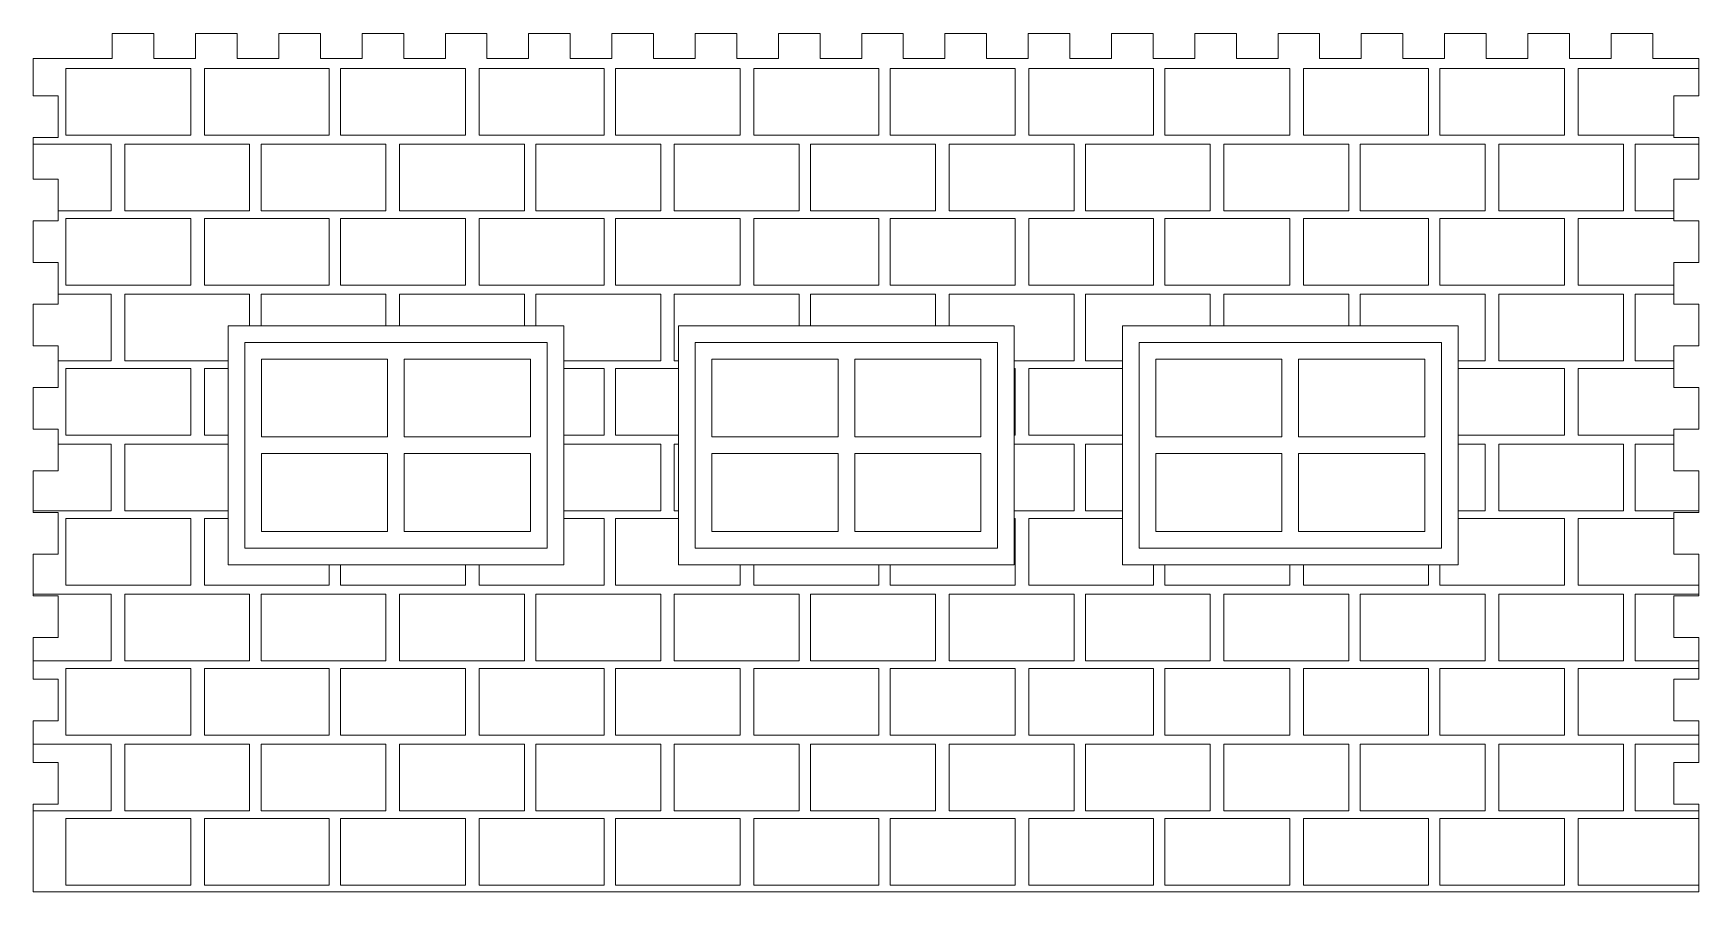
# Model space of a CAD drawing. Header units: millimetres. Extents: x -374 to 566, y -12 to 364.
# Drawn here: x -138.4 to 61.6, y 260.7 to 363.7 of the extents above; entities that cross this region are included whole.
import ezdxf

# ---------------------------------------------------------------- set-up
doc = ezdxf.new("R2010")
doc.units = ezdxf.units.MM

msp = doc.modelspace()

# ---------------------------------------------------------------- linework, layer by layer
at = {"color": 7, "linetype": 'Continuous', "lineweight": 15}
for p, q in [((-128.96, 360.71), (-128.96, 363.71)), ((-123.96, 363.71), (-128.96, 363.71)), ((-123.96, 363.71), (-123.96, 360.71)), ((-118.96, 360.71), (-118.96, 363.71)), ((-113.96, 363.71), (-118.96, 363.71)), ((-113.96, 363.71), (-113.96, 360.71)), ((-108.96, 360.71), (-108.96, 363.71)), ((-103.96, 363.71), (-108.96, 363.71)), ((-103.96, 363.71), (-103.96, 360.71)), ((-98.96, 360.71), (-98.96, 363.71)), ((-93.96, 363.71), (-98.96, 363.71)), ((-93.96, 363.71), (-93.96, 360.71)), ((-88.96, 360.71), (-88.96, 363.71)), ((-83.96, 363.71), (-88.96, 363.71)), ((-83.96, 363.71), (-83.96, 360.71)), ((-78.96, 360.71), (-78.96, 363.71)), ((-73.96, 363.71), (-78.96, 363.71)), ((-73.96, 363.71), (-73.96, 360.71)), ((-68.96, 360.71), (-68.96, 363.71)), ((-63.96, 363.71), (-68.96, 363.71)), ((-63.96, 363.71), (-63.96, 360.71)), ((-58.96, 360.71), (-58.96, 363.71)), ((-53.96, 363.71), (-58.96, 363.71)), ((-53.96, 363.71), (-53.96, 360.71)), ((-48.96, 360.71), (-48.96, 363.71)), ((-43.96, 363.71), (-48.96, 363.71)), ((-43.96, 363.71), (-43.96, 360.71)), ((-38.96, 360.71), (-38.96, 363.71)), ((-33.96, 363.71), (-38.96, 363.71)), ((-33.96, 363.71), (-33.96, 360.71)), ((-28.96, 360.71), (-28.96, 363.71)), ((-23.96, 363.71), (-28.96, 363.71)), ((-23.96, 363.71), (-23.96, 360.71)), ((-18.96, 360.71), (-18.96, 363.71)), ((-13.96, 363.71), (-18.96, 363.71)), ((-13.96, 363.71), (-13.96, 360.71)), ((-8.96, 360.71), (-8.96, 363.71)), ((-3.96, 363.71), (-8.96, 363.71)), ((-3.96, 363.71), (-3.96, 360.71)), ((1.04, 360.71), (1.04, 363.71)), ((6.04, 363.71), (1.04, 363.71)), ((6.04, 363.71), (6.04, 360.71)), ((11.04, 360.71), (11.04, 363.71)), ((16.04, 363.71), (11.04, 363.71)), ((16.04, 363.71), (16.04, 360.71)), ((21.04, 360.71), (21.04, 363.71)), ((26.04, 363.71), (21.04, 363.71)), ((26.04, 363.71), (26.04, 360.71)), ((36.04, 363.71), (31.04, 363.71)), ((31.04, 360.71), (31.04, 363.71)), ((36.04, 363.71), (36.04, 360.71)), ((41.04, 360.71), (41.04, 363.71)), ((46.04, 363.71), (41.04, 363.71)), ((46.04, 363.71), (46.04, 360.71)), ((51.04, 360.71), (51.04, 363.71)), ((56.04, 363.71), (51.04, 363.71)), ((56.04, 363.71), (56.04, 360.71)), ((-138.44, 360.71), (-138.44, 356.21)), ((-128.96, 360.71), (-138.44, 360.71)), ((-118.96, 360.71), (-123.96, 360.71)), ((-108.96, 360.71), (-113.96, 360.71)), ((-98.96, 360.71), (-103.96, 360.71)), ((-88.96, 360.71), (-93.96, 360.71)), ((-78.96, 360.71), (-83.96, 360.71)), ((-68.96, 360.71), (-73.96, 360.71)), ((-58.96, 360.71), (-63.96, 360.71)), ((-48.96, 360.71), (-53.96, 360.71)), ((-38.96, 360.71), (-43.96, 360.71)), ((-28.96, 360.71), (-33.96, 360.71)), ((-18.96, 360.71), (-23.96, 360.71)), ((-8.96, 360.71), (-13.96, 360.71)), ((1.04, 360.71), (-3.96, 360.71)), ((11.04, 360.71), (6.04, 360.71)), ((21.04, 360.71), (16.04, 360.71)), ((31.04, 360.71), (26.04, 360.71)), ((41.04, 360.71), (36.04, 360.71)), ((51.04, 360.71), (46.04, 360.71)), ((61.56, 360.71), (56.04, 360.71)), ((61.56, 359.49), (61.56, 360.71)), ((-134.54, 351.49), (-134.54, 359.49)), ((-134.54, 359.49), (-119.54, 359.49)), ((-119.54, 351.49), (-119.54, 359.49)), ((-117.9, 351.49), (-117.9, 359.49)), ((-117.9, 359.49), (-102.9, 359.49)), ((-102.9, 351.49), (-102.9, 359.49)), ((-101.54, 351.49), (-101.54, 359.49)), ((-101.54, 359.49), (-86.54, 359.49)), ((-86.54, 351.49), (-86.54, 359.49)), ((-84.9, 351.49), (-84.9, 359.49)), ((-84.9, 359.49), (-69.9, 359.49)), ((-69.9, 351.49), (-69.9, 359.49)), ((-68.54, 359.49), (-53.54, 359.49)), ((-68.54, 351.49), (-68.54, 359.49)), ((-53.54, 351.49), (-53.54, 359.49)), ((-51.9, 359.49), (-36.9, 359.49)), ((-51.9, 351.49), (-51.9, 359.49)), ((-36.9, 351.49), (-36.9, 359.49)), ((-35.54, 359.49), (-20.54, 359.49)), ((-35.54, 351.49), (-35.54, 359.49)), ((-20.54, 351.49), (-20.54, 359.49)), ((-18.9, 359.49), (-3.9, 359.49)), ((-18.9, 351.49), (-18.9, 359.49)), ((-3.9, 351.49), (-3.9, 359.49)), ((-2.54, 359.49), (12.46, 359.49)), ((-2.54, 351.49), (-2.54, 359.49)), ((12.46, 351.49), (12.46, 359.49)), ((14.1, 359.49), (29.1, 359.49)), ((14.1, 351.49), (14.1, 359.49)), ((29.1, 351.49), (29.1, 359.49)), ((30.46, 351.49), (30.46, 359.49)), ((30.46, 359.49), (45.46, 359.49)), ((45.46, 351.49), (45.46, 359.49)), ((47.1, 351.49), (47.1, 359.49)), ((47.1, 359.49), (61.56, 359.49)), ((61.56, 356.21), (61.56, 359.49)), ((-138.44, 356.21), (-135.44, 356.21)), ((-135.44, 356.21), (-135.44, 351.21)), ((61.56, 356.21), (58.56, 356.21)), ((58.56, 356.21), (58.56, 351.49)), ((-135.44, 351.21), (-138.44, 351.21)), ((-138.44, 351.21), (-138.44, 350.41)), ((-138.44, 350.41), (-129.09, 350.41)), ((-138.44, 346.21), (-138.44, 350.41)), ((-134.54, 351.49), (-119.54, 351.49)), ((-129.09, 342.41), (-129.09, 350.41)), ((-127.46, 342.41), (-127.46, 350.41)), ((-127.46, 350.41), (-112.46, 350.41)), ((-117.9, 351.49), (-102.9, 351.49)), ((-112.46, 342.41), (-112.46, 350.41)), ((-111.09, 342.41), (-111.09, 350.41)), ((-111.09, 350.41), (-96.09, 350.41)), ((-101.54, 351.49), (-86.54, 351.49)), ((-96.09, 342.41), (-96.09, 350.41)), ((-94.46, 342.41), (-94.46, 350.41)), ((-94.46, 350.41), (-79.46, 350.41)), ((-84.9, 351.49), (-69.9, 351.49)), ((-79.46, 342.41), (-79.46, 350.41)), ((-78.09, 342.41), (-78.09, 350.41)), ((-78.09, 350.41), (-63.09, 350.41)), ((-68.54, 351.49), (-53.54, 351.49)), ((-63.09, 342.41), (-63.09, 350.41)), ((-61.46, 350.41), (-46.46, 350.41)), ((-61.46, 342.41), (-61.46, 350.41)), ((-51.9, 351.49), (-36.9, 351.49)), ((-46.46, 342.41), (-46.46, 350.41)), ((-45.09, 342.41), (-45.09, 350.41)), ((-45.09, 350.41), (-30.09, 350.41)), ((-35.54, 351.49), (-20.54, 351.49)), ((-30.09, 342.41), (-30.09, 350.41)), ((-28.46, 342.41), (-28.46, 350.41)), ((-28.46, 350.41), (-13.46, 350.41)), ((-18.9, 351.49), (-3.9, 351.49)), ((-13.46, 342.41), (-13.46, 350.41)), ((-12.09, 342.41), (-12.09, 350.41)), ((-12.09, 350.41), (2.91, 350.41)), ((-2.54, 351.49), (12.46, 351.49)), ((2.91, 342.41), (2.91, 350.41)), ((4.54, 342.41), (4.54, 350.41)), ((4.54, 350.41), (19.54, 350.41)), ((14.1, 351.49), (29.1, 351.49)), ((19.54, 342.41), (19.54, 350.41)), ((20.91, 342.41), (20.91, 350.41)), ((20.91, 350.41), (35.91, 350.41)), ((30.46, 351.49), (45.46, 351.49)), ((35.91, 342.41), (35.91, 350.41)), ((37.54, 342.41), (37.54, 350.41)), ((37.54, 350.41), (52.54, 350.41)), ((47.1, 351.49), (58.56, 351.49)), ((52.54, 342.41), (52.54, 350.41)), ((53.91, 342.41), (53.91, 350.41)), ((53.91, 350.41), (61.56, 350.41)), ((58.56, 351.21), (58.56, 351.49)), ((61.56, 351.21), (58.56, 351.21)), ((61.56, 350.41), (61.56, 351.21)), ((61.56, 346.21), (61.56, 350.41)), ((-135.44, 346.21), (-138.44, 346.21)), ((-135.44, 342.41), (-135.44, 346.21)), ((61.56, 346.21), (58.56, 346.21)), ((58.56, 346.21), (58.56, 342.41)), ((-135.44, 342.41), (-129.09, 342.41)), ((-135.44, 342.41), (-135.44, 341.21)), ((-127.46, 342.41), (-112.46, 342.41)), ((-111.09, 342.41), (-96.09, 342.41)), ((-94.46, 342.41), (-79.46, 342.41)), ((-78.09, 342.41), (-63.09, 342.41)), ((-61.46, 342.41), (-46.46, 342.41)), ((-45.09, 342.41), (-30.09, 342.41)), ((-28.46, 342.41), (-13.46, 342.41)), ((-12.09, 342.41), (2.91, 342.41)), ((4.54, 342.41), (19.54, 342.41)), ((20.91, 342.41), (35.91, 342.41)), ((37.54, 342.41), (52.54, 342.41)), ((53.91, 342.41), (58.56, 342.41)), ((58.56, 341.49), (58.56, 342.41)), ((-138.44, 341.21), (-138.44, 336.21)), ((-135.44, 341.21), (-138.44, 341.21)), ((-134.54, 333.49), (-134.54, 341.49)), ((-134.54, 341.49), (-119.54, 341.49)), ((-119.54, 333.49), (-119.54, 341.49)), ((-117.9, 333.49), (-117.9, 341.49)), ((-117.9, 341.49), (-102.9, 341.49)), ((-102.9, 333.49), (-102.9, 341.49)), ((-101.54, 333.49), (-101.54, 341.49)), ((-101.54, 341.49), (-86.54, 341.49)), ((-86.54, 333.49), (-86.54, 341.49)), ((-84.9, 341.49), (-69.9, 341.49)), ((-84.9, 333.49), (-84.9, 341.49)), ((-69.9, 333.49), (-69.9, 341.49)), ((-68.54, 333.49), (-68.54, 341.49)), ((-68.54, 341.49), (-53.54, 341.49)), ((-53.54, 333.49), (-53.54, 341.49)), ((-51.9, 341.49), (-36.9, 341.49)), ((-51.9, 333.49), (-51.9, 341.49)), ((-36.9, 333.49), (-36.9, 341.49)), ((-35.54, 341.49), (-20.54, 341.49)), ((-35.54, 333.49), (-35.54, 341.49)), ((-20.54, 333.49), (-20.54, 341.49)), ((-18.9, 333.49), (-18.9, 341.49)), ((-18.9, 341.49), (-3.9, 341.49)), ((-3.9, 333.49), (-3.9, 341.49)), ((-2.54, 341.49), (12.46, 341.49)), ((-2.54, 333.49), (-2.54, 341.49)), ((12.46, 333.49), (12.46, 341.49)), ((14.1, 341.49), (29.1, 341.49)), ((14.1, 333.49), (14.1, 341.49)), ((29.1, 333.49), (29.1, 341.49)), ((30.46, 333.49), (30.46, 341.49)), ((30.46, 341.49), (45.46, 341.49)), ((45.46, 333.49), (45.46, 341.49)), ((47.1, 341.49), (58.56, 341.49)), ((47.1, 333.49), (47.1, 341.49)), ((58.56, 341.49), (58.56, 341.21)), ((58.56, 341.21), (61.56, 341.21)), ((61.56, 336.21), (61.56, 341.21)), ((-138.44, 336.21), (-135.44, 336.21)), ((-135.44, 336.21), (-135.44, 332.41)), ((61.56, 336.21), (58.56, 336.21)), ((58.56, 336.21), (58.56, 333.49)), ((-135.44, 332.41), (-129.09, 332.41)), ((-135.44, 331.21), (-135.44, 332.41)), ((-134.54, 333.49), (-119.54, 333.49)), ((-129.09, 324.41), (-129.09, 332.41)), ((-127.46, 332.41), (-112.46, 332.41)), ((-127.46, 324.41), (-127.46, 332.41)), ((-117.9, 333.49), (-102.9, 333.49)), ((-112.46, 328.62), (-112.46, 332.41)), ((-111.09, 328.62), (-111.09, 332.41)), ((-111.09, 332.41), (-96.09, 332.41)), ((-101.54, 333.49), (-86.54, 333.49)), ((-96.09, 328.62), (-96.09, 332.41)), ((-94.46, 328.62), (-94.46, 332.41)), ((-94.46, 332.41), (-79.46, 332.41)), ((-84.9, 333.49), (-69.9, 333.49)), ((-79.46, 328.62), (-79.46, 332.41)), ((-78.09, 328.62), (-78.09, 332.41)), ((-78.09, 332.41), (-63.09, 332.41)), ((-68.54, 333.49), (-53.54, 333.49)), ((-63.09, 324.41), (-63.09, 332.41)), ((-61.46, 324.41), (-61.46, 332.41)), ((-61.46, 332.41), (-46.46, 332.41)), ((-51.9, 333.49), (-36.9, 333.49)), ((-46.46, 328.62), (-46.46, 332.41)), ((-45.09, 328.62), (-45.09, 332.41)), ((-45.09, 332.41), (-30.09, 332.41)), ((-35.54, 333.49), (-20.54, 333.49)), ((-30.09, 328.62), (-30.09, 332.41)), ((-28.46, 332.41), (-13.46, 332.41)), ((-28.46, 328.62), (-28.46, 332.41)), ((-18.9, 333.49), (-3.9, 333.49)), ((-13.46, 324.41), (-13.46, 332.41)), ((-12.09, 332.41), (2.91, 332.41)), ((-12.09, 324.41), (-12.09, 332.41)), ((-2.54, 333.49), (12.46, 333.49)), ((2.91, 328.62), (2.91, 332.41)), ((4.54, 328.62), (4.54, 332.41)), ((4.54, 332.41), (19.54, 332.41)), ((14.1, 333.49), (29.1, 333.49)), ((19.54, 328.62), (19.54, 332.41)), ((20.91, 328.62), (20.91, 332.41)), ((20.91, 332.41), (35.91, 332.41)), ((30.46, 333.49), (45.46, 333.49)), ((35.91, 324.41), (35.91, 332.41)), ((37.54, 324.41), (37.54, 332.41)), ((37.54, 332.41), (52.54, 332.41)), ((47.1, 333.49), (58.56, 333.49)), ((52.54, 324.41), (52.54, 332.41)), ((53.91, 324.41), (53.91, 332.41)), ((53.91, 332.41), (58.56, 332.41)), ((58.56, 332.41), (58.56, 333.49)), ((58.56, 332.41), (58.56, 331.21)), ((-138.44, 326.21), (-138.44, 331.21)), ((-138.44, 331.21), (-135.44, 331.21)), ((58.56, 331.21), (61.56, 331.21)), ((61.56, 326.21), (61.56, 331.21)), ((-112.46, 328.62), (-115.04, 328.62)), ((-115.04, 328.62), (-115.04, 324.41)), ((-111.09, 328.62), (-112.46, 328.62)), ((-96.09, 328.62), (-111.09, 328.62)), ((-94.46, 328.62), (-96.09, 328.62)), ((-79.46, 328.62), (-94.46, 328.62)), ((-78.09, 328.62), (-79.46, 328.62)), ((-74.74, 328.62), (-78.09, 328.62)), ((-74.74, 324.41), (-74.74, 328.62)), ((-46.46, 328.62), (-60.94, 328.62)), ((-60.94, 328.62), (-60.94, 324.41)), ((-45.09, 328.62), (-46.46, 328.62)), ((-30.09, 328.62), (-45.09, 328.62)), ((-28.46, 328.62), (-30.09, 328.62)), ((-20.64, 328.62), (-28.46, 328.62)), ((-20.64, 324.41), (-20.64, 328.62)), ((2.91, 328.62), (-7.65, 328.62)), ((-7.65, 328.62), (-7.65, 324.41)), ((4.54, 328.62), (2.91, 328.62)), ((19.54, 328.62), (4.54, 328.62)), ((20.91, 328.62), (19.54, 328.62)), ((32.66, 328.62), (20.91, 328.62)), ((32.66, 324.41), (32.66, 328.62)), ((-135.44, 326.21), (-138.44, 326.21)), ((-135.44, 324.41), (-135.44, 326.21)), ((-113.04, 326.62), (-113.04, 301.95)), ((-76.74, 326.62), (-113.04, 326.62)), ((-76.74, 301.95), (-76.74, 326.62)), ((-58.94, 326.62), (-58.94, 301.95)), ((-22.64, 326.62), (-58.94, 326.62)), ((-22.64, 301.95), (-22.64, 326.62)), ((-5.65, 326.62), (-5.65, 301.95)), ((30.66, 326.62), (-5.65, 326.62)), ((30.66, 301.95), (30.66, 326.62)), ((61.56, 326.21), (58.56, 326.21)), ((58.56, 326.21), (58.56, 324.41)), ((-135.44, 324.41), (-129.09, 324.41)), ((-135.44, 324.41), (-135.44, 321.21)), ((-127.46, 324.41), (-115.04, 324.41)), ((-115.04, 324.41), (-115.04, 323.49)), ((-95.89, 324.62), (-111.04, 324.62)), ((-111.04, 324.62), (-111.04, 315.29)), ((-95.89, 315.29), (-95.89, 324.62)), ((-93.89, 324.62), (-78.74, 324.62)), ((-93.89, 315.29), (-93.89, 324.62)), ((-78.74, 315.29), (-78.74, 324.62)), ((-74.74, 324.41), (-63.09, 324.41)), ((-74.74, 323.49), (-74.74, 324.41)), ((-61.46, 324.41), (-60.94, 324.41)), ((-60.94, 324.41), (-60.94, 323.49)), ((-56.94, 324.62), (-56.94, 315.29)), ((-41.79, 324.62), (-56.94, 324.62)), ((-41.79, 315.29), (-41.79, 324.62)), ((-39.79, 324.62), (-24.64, 324.62)), ((-39.79, 315.29), (-39.79, 324.62)), ((-24.64, 315.29), (-24.64, 324.62)), ((-20.64, 324.41), (-13.46, 324.41)), ((-20.64, 323.49), (-20.64, 324.41)), ((-12.09, 324.41), (-7.65, 324.41)), ((-7.65, 324.41), (-7.65, 323.49)), ((11.5, 324.62), (-3.65, 324.62)), ((-3.65, 324.62), (-3.65, 315.29)), ((11.5, 315.29), (11.5, 324.62)), ((13.5, 324.62), (28.66, 324.62)), ((13.5, 315.29), (13.5, 324.62)), ((28.66, 315.29), (28.66, 324.62)), ((32.66, 324.41), (35.91, 324.41)), ((32.66, 323.49), (32.66, 324.41)), ((37.54, 324.41), (52.54, 324.41)), ((53.91, 324.41), (58.56, 324.41)), ((58.56, 323.49), (58.56, 324.41)), ((-134.54, 315.49), (-134.54, 323.49)), ((-134.54, 323.49), (-119.54, 323.49)), ((-119.54, 315.49), (-119.54, 323.49)), ((-117.9, 315.49), (-117.9, 323.49)), ((-117.9, 323.49), (-115.04, 323.49)), ((-115.04, 323.49), (-115.04, 315.49)), ((-74.74, 323.49), (-69.9, 323.49)), ((-74.74, 315.49), (-74.74, 323.49)), ((-69.9, 315.49), (-69.9, 323.49)), ((-68.54, 315.49), (-68.54, 323.49)), ((-68.54, 323.49), (-60.94, 323.49)), ((-60.94, 323.49), (-60.94, 315.49)), ((-20.64, 323.49), (-20.54, 323.49)), ((-20.64, 315.49), (-20.64, 323.49)), ((-20.54, 315.49), (-20.54, 323.49)), ((-18.9, 323.49), (-7.65, 323.49)), ((-18.9, 315.49), (-18.9, 323.49)), ((-7.65, 323.49), (-7.65, 315.49)), ((32.66, 323.49), (45.46, 323.49)), ((32.66, 315.49), (32.66, 323.49)), ((45.46, 315.49), (45.46, 323.49)), ((47.1, 315.49), (47.1, 323.49)), ((47.1, 323.49), (58.56, 323.49)), ((58.56, 323.49), (58.56, 321.21)), ((-138.44, 321.21), (-138.44, 316.21)), ((-135.44, 321.21), (-138.44, 321.21)), ((58.56, 321.21), (61.56, 321.21)), ((61.56, 316.21), (61.56, 321.21)), ((-138.44, 316.21), (-135.44, 316.21)), ((-135.44, 316.21), (-135.44, 314.41)), ((61.56, 316.21), (58.56, 316.21)), ((58.56, 316.21), (58.56, 315.49)), ((-135.44, 314.41), (-129.09, 314.41)), ((-135.44, 311.21), (-135.44, 314.41)), ((-134.54, 315.49), (-119.54, 315.49)), ((-129.09, 306.41), (-129.09, 314.41)), ((-127.46, 306.41), (-127.46, 314.41)), ((-127.46, 314.41), (-115.04, 314.41)), ((-117.9, 315.49), (-115.04, 315.49)), ((-115.04, 315.49), (-115.04, 314.41)), ((-115.04, 314.41), (-115.04, 306.41)), ((-111.04, 315.29), (-95.89, 315.29)), ((-93.89, 315.29), (-78.74, 315.29)), ((-74.74, 315.49), (-69.9, 315.49)), ((-74.74, 314.41), (-74.74, 315.49)), ((-74.74, 314.41), (-63.09, 314.41)), ((-74.74, 306.41), (-74.74, 314.41)), ((-68.54, 315.49), (-60.94, 315.49)), ((-63.09, 306.41), (-63.09, 314.41)), ((-61.46, 314.41), (-60.94, 314.41)), ((-61.46, 306.41), (-61.46, 314.41)), ((-60.94, 315.49), (-60.94, 314.41)), ((-60.94, 314.41), (-60.94, 306.41)), ((-56.94, 315.29), (-41.79, 315.29)), ((-39.79, 315.29), (-24.64, 315.29)), ((-20.64, 315.49), (-20.54, 315.49)), ((-20.64, 314.41), (-20.64, 315.49)), ((-20.64, 314.41), (-13.46, 314.41)), ((-20.64, 306.41), (-20.64, 314.41)), ((-18.9, 315.49), (-7.65, 315.49)), ((-13.46, 306.41), (-13.46, 314.41)), ((-12.09, 314.41), (-7.65, 314.41)), ((-12.09, 306.41), (-12.09, 314.41)), ((-7.65, 315.49), (-7.65, 314.41)), ((-7.65, 314.41), (-7.65, 306.41)), ((-3.65, 315.29), (11.5, 315.29)), ((13.5, 315.29), (28.66, 315.29)), ((32.66, 315.49), (45.46, 315.49)), ((32.66, 314.41), (32.66, 315.49)), ((32.66, 314.41), (35.91, 314.41)), ((32.66, 306.41), (32.66, 314.41)), ((35.91, 306.41), (35.91, 314.41)), ((37.54, 314.41), (52.54, 314.41)), ((37.54, 306.41), (37.54, 314.41)), ((47.1, 315.49), (58.56, 315.49)), ((52.54, 306.41), (52.54, 314.41)), ((53.91, 306.41), (53.91, 314.41)), ((53.91, 314.41), (58.56, 314.41)), ((58.56, 314.41), (58.56, 315.49)), ((58.56, 314.41), (58.56, 311.21)), ((-95.89, 313.29), (-111.04, 313.29)), ((-111.04, 313.29), (-111.04, 303.95)), ((-95.89, 303.95), (-95.89, 313.29)), ((-78.74, 313.29), (-93.89, 313.29)), ((-93.89, 313.29), (-93.89, 303.95)), ((-78.74, 303.95), (-78.74, 313.29)), ((-41.79, 313.29), (-56.94, 313.29)), ((-56.94, 313.29), (-56.94, 303.95)), ((-41.79, 303.95), (-41.79, 313.29)), ((-24.64, 313.29), (-39.79, 313.29)), ((-39.79, 313.29), (-39.79, 303.95)), ((-24.64, 303.95), (-24.64, 313.29)), ((11.5, 313.29), (-3.65, 313.29)), ((-3.65, 313.29), (-3.65, 303.95)), ((11.5, 303.95), (11.5, 313.29)), ((28.66, 313.29), (13.5, 313.29)), ((13.5, 313.29), (13.5, 303.95)), ((28.66, 303.95), (28.66, 313.29)), ((-138.44, 306.41), (-138.44, 311.21)), ((-138.44, 311.21), (-135.44, 311.21)), ((58.56, 311.21), (61.56, 311.21)), ((61.56, 306.41), (61.56, 311.21)), ((-138.44, 306.41), (-129.09, 306.41)), ((-138.44, 306.41), (-138.44, 306.21)), ((-138.44, 306.21), (-135.44, 306.21)), ((-135.44, 306.21), (-135.44, 301.21)), ((-127.46, 306.41), (-115.04, 306.41)), ((-115.04, 306.41), (-115.04, 305.49)), ((-74.74, 306.41), (-63.09, 306.41)), ((-74.74, 305.49), (-74.74, 306.41)), ((-61.46, 306.41), (-60.94, 306.41)), ((-60.94, 306.41), (-60.94, 305.49)), ((-20.64, 306.41), (-13.46, 306.41)), ((-20.64, 305.49), (-20.64, 306.41)), ((-12.09, 306.41), (-7.65, 306.41)), ((-7.65, 306.41), (-7.65, 305.49)), ((32.66, 306.41), (35.91, 306.41)), ((32.66, 305.49), (32.66, 306.41)), ((37.54, 306.41), (52.54, 306.41)), ((53.91, 306.41), (61.56, 306.41)), ((58.56, 306.21), (61.56, 306.21)), ((58.56, 305.49), (58.56, 306.21)), ((61.56, 306.21), (61.56, 306.41)), ((-134.54, 297.49), (-134.54, 305.49)), ((-134.54, 305.49), (-119.54, 305.49)), ((-119.54, 297.49), (-119.54, 305.49)), ((-117.9, 297.49), (-117.9, 305.49)), ((-117.9, 305.49), (-115.04, 305.49)), ((-115.04, 305.49), (-115.04, 299.95)), ((-74.74, 305.49), (-69.9, 305.49)), ((-74.74, 299.95), (-74.74, 305.49)), ((-69.9, 297.49), (-69.9, 305.49)), ((-68.54, 305.49), (-60.94, 305.49)), ((-68.54, 297.49), (-68.54, 305.49)), ((-60.94, 305.49), (-60.94, 299.95)), ((-20.64, 305.49), (-20.54, 305.49)), ((-20.64, 299.95), (-20.64, 305.49)), ((-20.54, 297.49), (-20.54, 305.49)), ((-18.9, 297.49), (-18.9, 305.49)), ((-18.9, 305.49), (-7.65, 305.49)), ((-7.65, 305.49), (-7.65, 299.95)), ((32.66, 305.49), (45.46, 305.49)), ((32.66, 299.95), (32.66, 305.49)), ((45.46, 297.49), (45.46, 305.49)), ((47.1, 305.49), (58.56, 305.49)), ((47.1, 297.49), (47.1, 305.49)), ((58.56, 305.49), (58.56, 301.21)), ((-111.04, 303.95), (-95.89, 303.95)), ((-93.89, 303.95), (-78.74, 303.95)), ((-56.94, 303.95), (-41.79, 303.95)), ((-39.79, 303.95), (-24.64, 303.95)), ((-3.65, 303.95), (11.5, 303.95)), ((13.5, 303.95), (28.66, 303.95)), ((-135.44, 301.21), (-138.44, 301.21)), ((-138.44, 301.21), (-138.44, 296.41)), ((-113.04, 301.95), (-76.74, 301.95)), ((-58.94, 301.95), (-22.64, 301.95)), ((-5.65, 301.95), (30.66, 301.95)), ((58.56, 301.21), (61.56, 301.21)), ((61.56, 297.49), (61.56, 301.21)), ((-115.04, 299.95), (-102.9, 299.95)), ((-102.9, 297.49), (-102.9, 299.95)), ((-102.9, 299.95), (-101.54, 299.95)), ((-101.54, 297.49), (-101.54, 299.95)), ((-101.54, 299.95), (-86.54, 299.95)), ((-86.54, 297.49), (-86.54, 299.95)), ((-86.54, 299.95), (-84.9, 299.95)), ((-84.9, 297.49), (-84.9, 299.95)), ((-84.9, 299.95), (-74.74, 299.95)), ((-60.94, 299.95), (-53.54, 299.95)), ((-53.54, 297.49), (-53.54, 299.95)), ((-53.54, 299.95), (-51.9, 299.95)), ((-51.9, 297.49), (-51.9, 299.95)), ((-51.9, 299.95), (-36.9, 299.95)), ((-36.9, 297.49), (-36.9, 299.95)), ((-36.9, 299.95), (-35.54, 299.95)), ((-35.54, 297.49), (-35.54, 299.95)), ((-35.54, 299.95), (-20.64, 299.95)), ((-7.65, 299.95), (-3.9, 299.95)), ((-3.9, 297.49), (-3.9, 299.95)), ((-3.9, 299.95), (-2.54, 299.95)), ((-2.54, 299.95), (12.46, 299.95)), ((-2.54, 297.49), (-2.54, 299.95)), ((12.46, 297.49), (12.46, 299.95)), ((12.46, 299.95), (14.1, 299.95)), ((14.1, 299.95), (29.1, 299.95)), ((14.1, 297.49), (14.1, 299.95)), ((29.1, 297.49), (29.1, 299.95)), ((29.1, 299.95), (30.46, 299.95)), ((30.46, 297.49), (30.46, 299.95)), ((30.46, 299.95), (32.66, 299.95)), ((-138.44, 296.41), (-129.09, 296.41)), ((-138.44, 296.21), (-138.44, 296.41)), ((-135.44, 296.21), (-138.44, 296.21)), ((-135.44, 291.21), (-135.44, 296.21)), ((-134.54, 297.49), (-119.54, 297.49)), ((-129.09, 288.41), (-129.09, 296.41)), ((-127.46, 288.41), (-127.46, 296.41)), ((-127.46, 296.41), (-112.46, 296.41)), ((-117.9, 297.49), (-102.9, 297.49)), ((-112.46, 288.41), (-112.46, 296.41)), ((-111.09, 288.41), (-111.09, 296.41)), ((-111.09, 296.41), (-96.09, 296.41)), ((-101.54, 297.49), (-86.54, 297.49)), ((-96.09, 288.41), (-96.09, 296.41)), ((-94.46, 296.41), (-79.46, 296.41)), ((-94.46, 288.41), (-94.46, 296.41)), ((-84.9, 297.49), (-69.9, 297.49)), ((-79.46, 288.41), (-79.46, 296.41)), ((-78.09, 296.41), (-63.09, 296.41)), ((-78.09, 288.41), (-78.09, 296.41)), ((-68.54, 297.49), (-53.54, 297.49)), ((-63.09, 288.41), (-63.09, 296.41)), ((-61.46, 288.41), (-61.46, 296.41)), ((-61.46, 296.41), (-46.46, 296.41)), ((-51.9, 297.49), (-36.9, 297.49)), ((-46.46, 288.41), (-46.46, 296.41)), ((-45.09, 296.41), (-30.09, 296.41)), ((-45.09, 288.41), (-45.09, 296.41)), ((-35.54, 297.49), (-20.54, 297.49)), ((-30.09, 288.41), (-30.09, 296.41)), ((-28.46, 288.41), (-28.46, 296.41)), ((-28.46, 296.41), (-13.46, 296.41)), ((-18.9, 297.49), (-3.9, 297.49)), ((-13.46, 288.41), (-13.46, 296.41)), ((-12.09, 288.41), (-12.09, 296.41)), ((-12.09, 296.41), (2.91, 296.41)), ((-2.54, 297.49), (12.46, 297.49)), ((2.91, 288.41), (2.91, 296.41)), ((4.54, 288.41), (4.54, 296.41)), ((4.54, 296.41), (19.54, 296.41)), ((14.1, 297.49), (29.1, 297.49)), ((19.54, 288.41), (19.54, 296.41)), ((20.91, 296.41), (35.91, 296.41)), ((20.91, 288.41), (20.91, 296.41)), ((30.46, 297.49), (45.46, 297.49)), ((35.91, 288.41), (35.91, 296.41)), ((37.54, 296.41), (52.54, 296.41)), ((37.54, 288.41), (37.54, 296.41)), ((47.1, 297.49), (61.56, 297.49)), ((52.54, 288.41), (52.54, 296.41)), ((53.91, 288.41), (53.91, 296.41)), ((53.91, 296.41), (61.56, 296.41)), ((61.56, 296.21), (58.56, 296.21)), ((58.56, 296.21), (58.56, 291.21)), ((61.56, 296.41), (61.56, 297.49)), ((61.56, 296.21), (61.56, 296.41)), ((-138.44, 288.41), (-138.44, 291.21)), ((-138.44, 291.21), (-135.44, 291.21)), ((58.56, 291.21), (61.56, 291.21)), ((61.56, 288.41), (61.56, 291.21)), ((-138.44, 288.41), (-129.09, 288.41)), ((-138.44, 288.41), (-138.44, 286.21)), ((-127.46, 288.41), (-112.46, 288.41)), ((-111.09, 288.41), (-96.09, 288.41)), ((-94.46, 288.41), (-79.46, 288.41)), ((-78.09, 288.41), (-63.09, 288.41)), ((-61.46, 288.41), (-46.46, 288.41)), ((-45.09, 288.41), (-30.09, 288.41)), ((-28.46, 288.41), (-13.46, 288.41)), ((-12.09, 288.41), (2.91, 288.41)), ((4.54, 288.41), (19.54, 288.41)), ((20.91, 288.41), (35.91, 288.41)), ((37.54, 288.41), (52.54, 288.41)), ((53.91, 288.41), (61.56, 288.41)), ((61.56, 287.49), (61.56, 288.41)), ((-138.44, 286.21), (-135.44, 286.21)), ((-135.44, 286.21), (-135.44, 281.21)), ((-134.54, 287.49), (-119.54, 287.49)), ((-134.54, 279.49), (-134.54, 287.49)), ((-119.54, 279.49), (-119.54, 287.49)), ((-117.9, 287.49), (-102.9, 287.49)), ((-117.9, 279.49), (-117.9, 287.49)), ((-102.9, 279.49), (-102.9, 287.49)), ((-101.54, 279.49), (-101.54, 287.49)), ((-101.54, 287.49), (-86.54, 287.49)), ((-86.54, 279.49), (-86.54, 287.49)), ((-84.9, 279.49), (-84.9, 287.49)), ((-84.9, 287.49), (-69.9, 287.49)), ((-69.9, 279.49), (-69.9, 287.49)), ((-68.54, 279.49), (-68.54, 287.49)), ((-68.54, 287.49), (-53.54, 287.49)), ((-53.54, 279.49), (-53.54, 287.49)), ((-51.9, 279.49), (-51.9, 287.49)), ((-51.9, 287.49), (-36.9, 287.49)), ((-36.9, 279.49), (-36.9, 287.49)), ((-35.54, 287.49), (-20.54, 287.49)), ((-35.54, 279.49), (-35.54, 287.49)), ((-20.54, 279.49), (-20.54, 287.49)), ((-18.9, 279.49), (-18.9, 287.49)), ((-18.9, 287.49), (-3.9, 287.49)), ((-3.9, 279.49), (-3.9, 287.49)), ((-2.54, 279.49), (-2.54, 287.49)), ((-2.54, 287.49), (12.46, 287.49)), ((12.46, 279.49), (12.46, 287.49)), ((14.1, 279.49), (14.1, 287.49)), ((14.1, 287.49), (29.1, 287.49)), ((29.1, 279.49), (29.1, 287.49)), ((30.46, 279.49), (30.46, 287.49)), ((30.46, 287.49), (45.46, 287.49)), ((45.46, 279.49), (45.46, 287.49)), ((47.1, 279.49), (47.1, 287.49)), ((47.1, 287.49), (61.56, 287.49)), ((61.56, 286.21), (58.56, 286.21)), ((58.56, 286.21), (58.56, 281.21)), ((61.56, 286.21), (61.56, 287.49)), ((-135.44, 281.21), (-138.44, 281.21)), ((-138.44, 281.21), (-138.44, 278.41)), ((58.56, 281.21), (61.56, 281.21)), ((61.56, 279.49), (61.56, 281.21)), ((-138.44, 278.41), (-129.09, 278.41)), ((-138.44, 276.21), (-138.44, 278.41)), ((-134.54, 279.49), (-119.54, 279.49)), ((-129.09, 270.41), (-129.09, 278.41)), ((-127.46, 278.41), (-112.46, 278.41)), ((-127.46, 270.41), (-127.46, 278.41)), ((-117.9, 279.49), (-102.9, 279.49)), ((-112.46, 270.41), (-112.46, 278.41)), ((-111.09, 278.41), (-96.09, 278.41)), ((-111.09, 270.41), (-111.09, 278.41)), ((-101.54, 279.49), (-86.54, 279.49)), ((-96.09, 270.41), (-96.09, 278.41)), ((-94.46, 278.41), (-79.46, 278.41)), ((-94.46, 270.41), (-94.46, 278.41)), ((-84.9, 279.49), (-69.9, 279.49)), ((-79.46, 270.41), (-79.46, 278.41)), ((-78.09, 270.41), (-78.09, 278.41)), ((-78.09, 278.41), (-63.09, 278.41)), ((-68.54, 279.49), (-53.54, 279.49)), ((-63.09, 270.41), (-63.09, 278.41)), ((-61.46, 270.41), (-61.46, 278.41)), ((-61.46, 278.41), (-46.46, 278.41)), ((-51.9, 279.49), (-36.9, 279.49)), ((-46.46, 270.41), (-46.46, 278.41)), ((-45.09, 270.41), (-45.09, 278.41)), ((-45.09, 278.41), (-30.09, 278.41)), ((-35.54, 279.49), (-20.54, 279.49)), ((-30.09, 270.41), (-30.09, 278.41)), ((-28.46, 278.41), (-13.46, 278.41)), ((-28.46, 270.41), (-28.46, 278.41)), ((-18.9, 279.49), (-3.9, 279.49)), ((-13.46, 270.41), (-13.46, 278.41)), ((-12.09, 278.41), (2.91, 278.41)), ((-12.09, 270.41), (-12.09, 278.41)), ((-2.54, 279.49), (12.46, 279.49)), ((2.91, 270.41), (2.91, 278.41)), ((4.54, 270.41), (4.54, 278.41)), ((4.54, 278.41), (19.54, 278.41)), ((14.1, 279.49), (29.1, 279.49)), ((19.54, 270.41), (19.54, 278.41)), ((20.91, 278.41), (35.91, 278.41)), ((20.91, 270.41), (20.91, 278.41)), ((30.46, 279.49), (45.46, 279.49)), ((35.91, 270.41), (35.91, 278.41)), ((37.54, 270.41), (37.54, 278.41)), ((37.54, 278.41), (52.54, 278.41)), ((47.1, 279.49), (61.56, 279.49)), ((52.54, 270.41), (52.54, 278.41)), ((53.91, 278.41), (61.56, 278.41)), ((53.91, 270.41), (53.91, 278.41)), ((61.56, 278.41), (61.56, 279.49)), ((61.56, 276.21), (61.56, 278.41)), ((-135.44, 276.21), (-138.44, 276.21)), ((-135.44, 271.21), (-135.44, 276.21)), ((61.56, 276.21), (58.56, 276.21)), ((58.56, 276.21), (58.56, 271.21)), ((-138.44, 270.41), (-138.44, 271.21)), ((-138.44, 271.21), (-135.44, 271.21)), ((-138.44, 270.41), (-129.09, 270.41)), ((-138.44, 270.41), (-138.44, 260.71)), ((-127.46, 270.41), (-112.46, 270.41)), ((-111.09, 270.41), (-96.09, 270.41)), ((-94.46, 270.41), (-79.46, 270.41)), ((-78.09, 270.41), (-63.09, 270.41)), ((-61.46, 270.41), (-46.46, 270.41)), ((-45.09, 270.41), (-30.09, 270.41)), ((-28.46, 270.41), (-13.46, 270.41)), ((-12.09, 270.41), (2.91, 270.41)), ((4.54, 270.41), (19.54, 270.41)), ((20.91, 270.41), (35.91, 270.41)), ((37.54, 270.41), (52.54, 270.41)), ((53.91, 270.41), (61.56, 270.41)), ((58.56, 271.21), (61.56, 271.21)), ((61.56, 270.41), (61.56, 271.21)), ((61.56, 269.49), (61.56, 270.41)), ((-134.54, 261.49), (-134.54, 269.49)), ((-134.54, 269.49), (-119.54, 269.49)), ((-119.54, 261.49), (-119.54, 269.49)), ((-117.9, 261.49), (-117.9, 269.49)), ((-117.9, 269.49), (-102.9, 269.49)), ((-102.9, 261.49), (-102.9, 269.49)), ((-101.54, 261.49), (-101.54, 269.49)), ((-101.54, 269.49), (-86.54, 269.49)), ((-86.54, 261.49), (-86.54, 269.49)), ((-84.9, 261.49), (-84.9, 269.49)), ((-84.9, 269.49), (-69.9, 269.49)), ((-69.9, 261.49), (-69.9, 269.49)), ((-68.54, 261.49), (-68.54, 269.49)), ((-68.54, 269.49), (-53.54, 269.49)), ((-53.54, 261.49), (-53.54, 269.49)), ((-51.9, 269.49), (-36.9, 269.49)), ((-51.9, 261.49), (-51.9, 269.49)), ((-36.9, 261.49), (-36.9, 269.49)), ((-35.54, 269.49), (-20.54, 269.49)), ((-35.54, 261.49), (-35.54, 269.49)), ((-20.54, 261.49), (-20.54, 269.49)), ((-18.9, 269.49), (-3.9, 269.49)), ((-18.9, 261.49), (-18.9, 269.49)), ((-3.9, 261.49), (-3.9, 269.49)), ((-2.54, 261.49), (-2.54, 269.49)), ((-2.54, 269.49), (12.46, 269.49)), ((12.46, 261.49), (12.46, 269.49)), ((14.1, 261.49), (14.1, 269.49)), ((14.1, 269.49), (29.1, 269.49)), ((29.1, 261.49), (29.1, 269.49)), ((30.46, 269.49), (45.46, 269.49)), ((30.46, 261.49), (30.46, 269.49)), ((45.46, 261.49), (45.46, 269.49)), ((47.1, 261.49), (47.1, 269.49)), ((47.1, 269.49), (61.56, 269.49)), ((61.56, 261.49), (61.56, 269.49)), ((61.56, 260.71), (-138.44, 260.71)), ((-134.54, 261.49), (-119.54, 261.49)), ((-117.9, 261.49), (-102.9, 261.49)), ((-101.54, 261.49), (-86.54, 261.49)), ((-84.9, 261.49), (-69.9, 261.49)), ((-68.54, 261.49), (-53.54, 261.49)), ((-51.9, 261.49), (-36.9, 261.49)), ((-35.54, 261.49), (-20.54, 261.49)), ((-18.9, 261.49), (-3.9, 261.49)), ((-2.54, 261.49), (12.46, 261.49)), ((14.1, 261.49), (29.1, 261.49)), ((30.46, 261.49), (45.46, 261.49)), ((47.1, 261.49), (61.56, 261.49)), ((61.56, 260.71), (61.56, 261.49))]:
    msp.add_line(p, q, dxfattribs=at)

doc.saveas('drawing.dxf')
